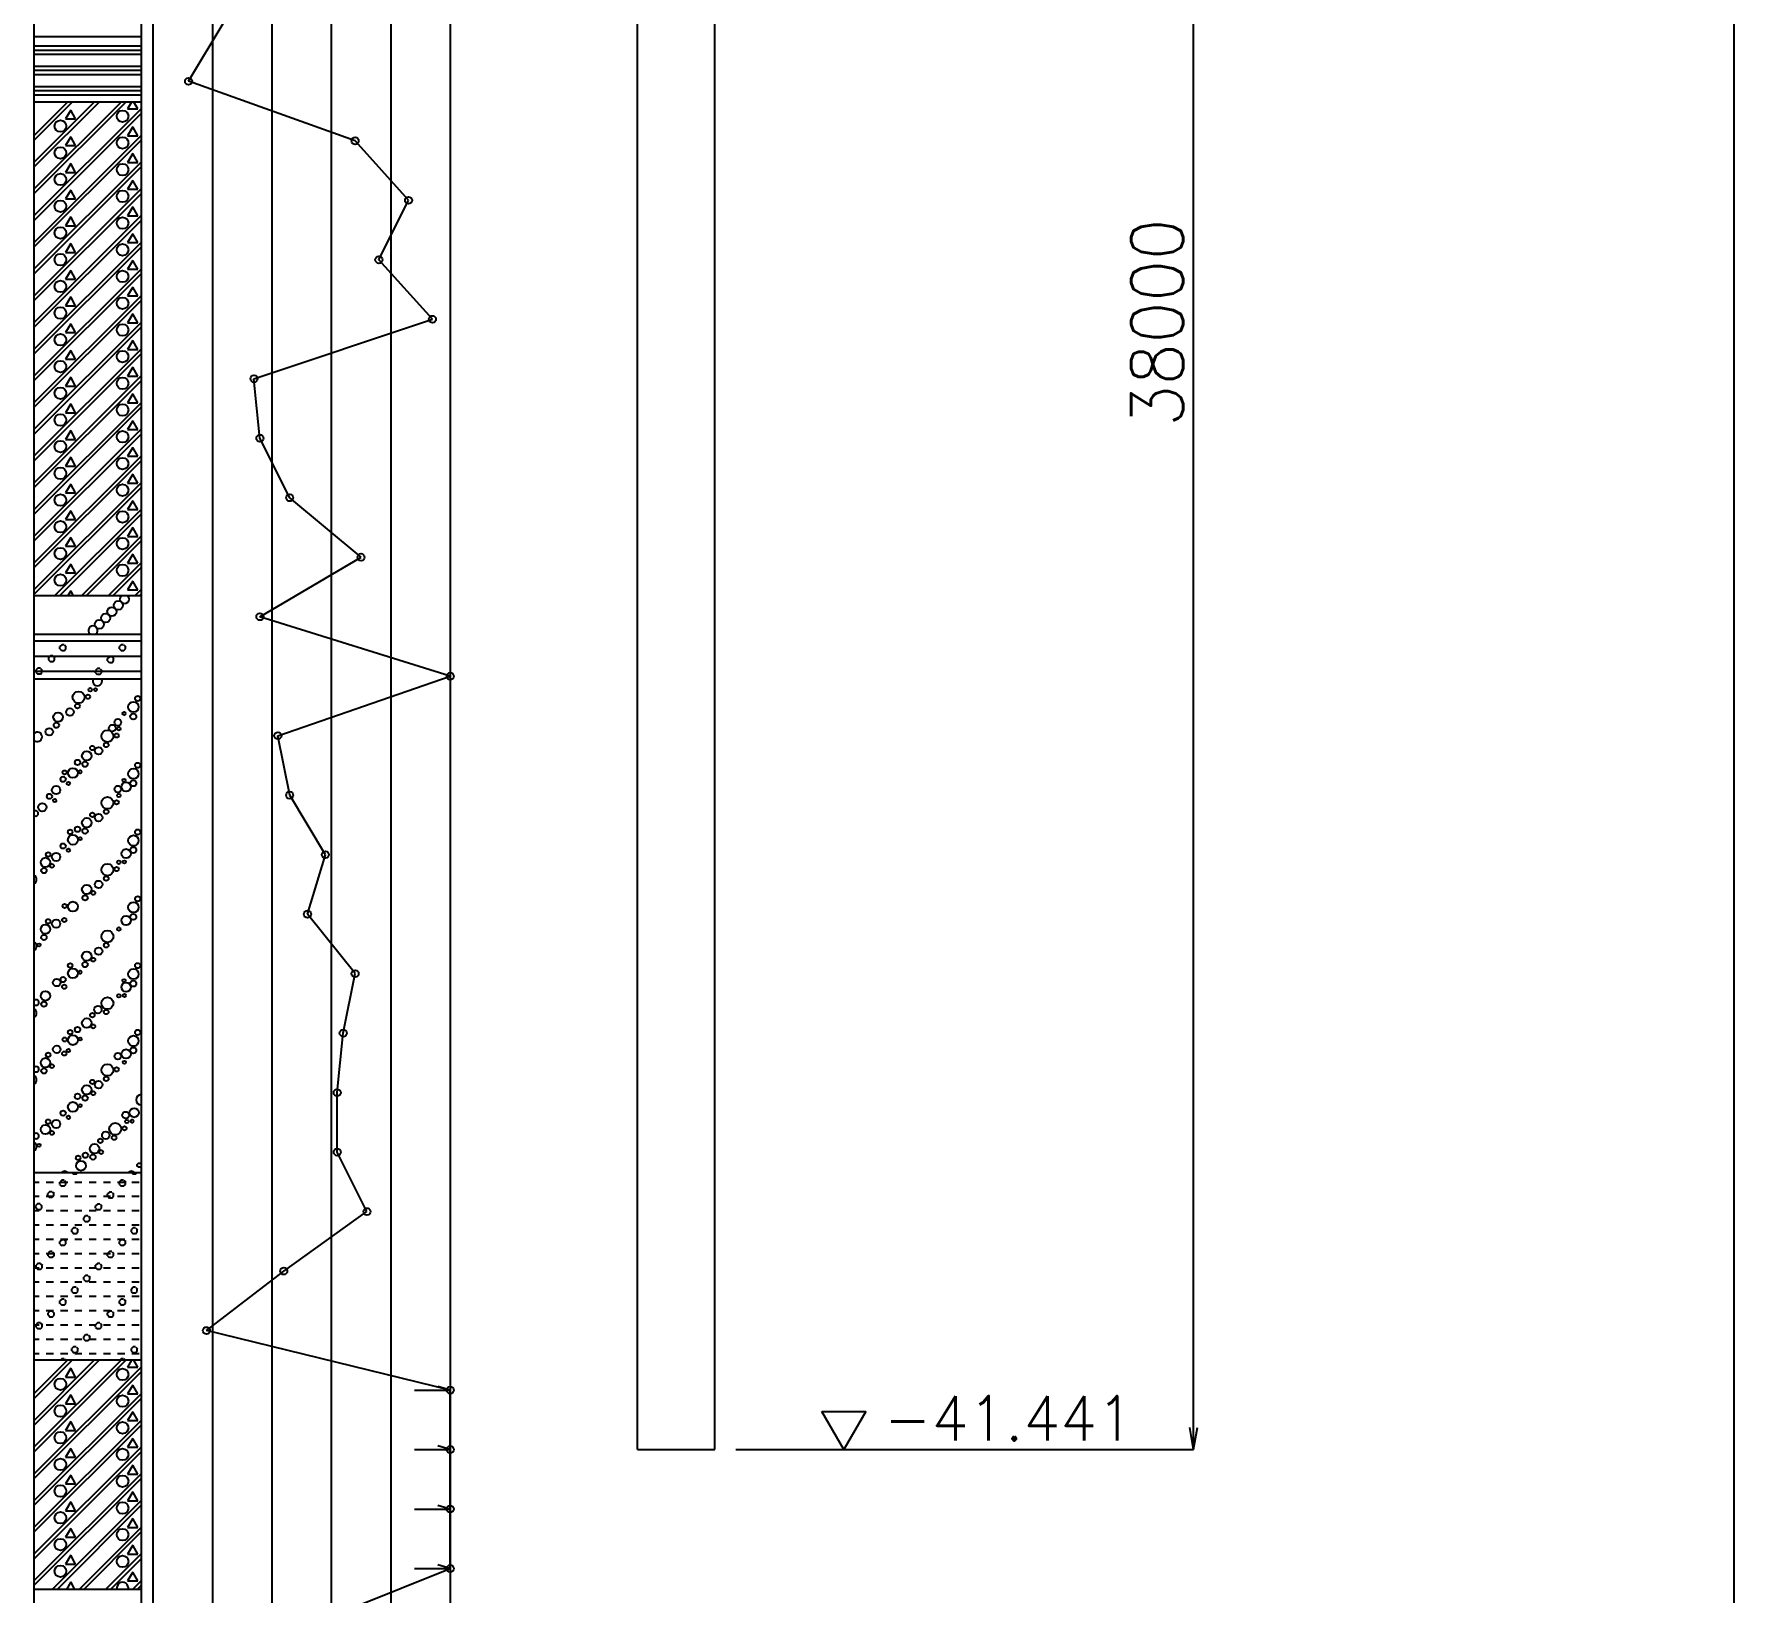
# Model space of a CAD drawing. Extents: x -39050 to 40050, y -28450 to 28450.
# Drawn here: x 28615 to 40050, y -134 to 10348 of the extents above; entities that cross this region are included whole.
import ezdxf
from ezdxf.enums import TextEntityAlignment as Align

# ---------------------------------------------------------------- set-up
doc = ezdxf.new("R2010")
doc.units = 0
doc.header["$LTSCALE"] = 0.2
doc.header["$MEASUREMENT"] = 0
for name, color, linetype in [('LAYER0003', 7, 'Continuous'), ('LAYER0015', 7, 'Continuous'), ('LAYER0048', 7, 'Continuous'), ('LAYER0051', 7, 'Continuous'), ('LAYER0052', 7, 'Continuous')]:
    doc.layers.add(name, color=color, linetype=linetype)
doc.styles.get("Standard").update_dxf_attribs({"font": 'txt.shx', "width": 0.8, "bigfont": 'bigfont.shx'})

# ---------------------------------------------------------------- blocks, each defined once
blk = doc.blocks.new('GROUP_1')
at = {"layer": 'LAYER0015', "color": 1, "linetype": 'Continuous'}
blk.add_line((40050, 27700), (40050, -27700), dxfattribs=at)
blk = doc.blocks.new('GROUP_18')
at = {"layer": 'LAYER0052', "color": 7, "linetype": 'Continuous'}
for p, q in [((28615, 10268), (29335, 10268)), ((28615, 10240), (29335, 10240)), ((28615, 10212), (29335, 10212)), ((28615, 10132), (29335, 10132)), ((28615, 10104), (29335, 10104)), ((28615, 10076), (29335, 10076)), ((28615, 9996), (29335, 9996)), ((28615, 9968), (29335, 9968)), ((28615, 9940), (29335, 9940))]:
    blk.add_line(p, q, dxfattribs=at)
blk = doc.blocks.new('GROUP_20')
at = {"layer": 'LAYER0052', "color": 7, "linetype": 'Continuous'}
for p, q in [((28862, 9118), (28828, 9059)), ((28828, 9059), (28895, 9059)), ((28895, 9059), (28862, 9118))]:
    blk.add_line(p, q, dxfattribs=at)
blk = doc.blocks.new('GROUP_21')
at = {"layer": 'LAYER0052', "color": 7, "linetype": 'Continuous'}
for p, q in [((28862, 9657), (28828, 9598)), ((28895, 9598), (28862, 9657)), ((28828, 9598), (28895, 9598))]:
    blk.add_line(p, q, dxfattribs=at)
blk = doc.blocks.new('GROUP_22')
at = {"layer": 'LAYER0052', "color": 7, "linetype": 'Continuous'}
for p, q in [((28862, 9837), (28828, 9777)), ((28895, 9777), (28862, 9837)), ((28828, 9777), (28895, 9777))]:
    blk.add_line(p, q, dxfattribs=at)
blk = doc.blocks.new('GROUP_23')
at = {"layer": 'LAYER0052', "color": 7, "linetype": 'Continuous'}
for p, q in [((28862, 9298), (28828, 9239)), ((28895, 9239), (28862, 9298)), ((28828, 9239), (28895, 9239))]:
    blk.add_line(p, q, dxfattribs=at)
blk = doc.blocks.new('GROUP_24')
at = {"layer": 'LAYER0052', "color": 7, "linetype": 'Continuous'}
for p, q in [((28862, 9478), (28828, 9418)), ((28828, 9418), (28895, 9418)), ((28895, 9418), (28862, 9478))]:
    blk.add_line(p, q, dxfattribs=at)
blk = doc.blocks.new('GROUP_25')
at = {"layer": 'LAYER0052', "color": 7, "linetype": 'Continuous'}
for p, q in [((29279, 9185), (29245, 9125)), ((29313, 9125), (29279, 9185)), ((29245, 9125), (29313, 9125))]:
    blk.add_line(p, q, dxfattribs=at)
blk = doc.blocks.new('GROUP_26')
at = {"layer": 'LAYER0052', "color": 7, "linetype": 'Continuous'}
for p, q in [((29279, 9544), (29245, 9485)), ((29313, 9485), (29279, 9544)), ((29245, 9485), (29313, 9485))]:
    blk.add_line(p, q, dxfattribs=at)
blk = doc.blocks.new('GROUP_27')
at = {"layer": 'LAYER0052', "color": 7, "linetype": 'Continuous'}
for p, q in [((29279, 9724), (29245, 9664)), ((29313, 9664), (29279, 9724)), ((29245, 9664), (29313, 9664))]:
    blk.add_line(p, q, dxfattribs=at)
blk = doc.blocks.new('GROUP_28')
at = {"layer": 'LAYER0052', "color": 7, "linetype": 'Continuous'}
for p, q in [((29279, 9364), (29245, 9305)), ((29245, 9305), (29313, 9305)), ((29313, 9305), (29279, 9364))]:
    blk.add_line(p, q, dxfattribs=at)
blk = doc.blocks.new('GROUP_29')
at = {"layer": 'LAYER0052', "color": 7, "linetype": 'Continuous'}
for p, q in [((28862, 8400), (28828, 8341)), ((28895, 8341), (28862, 8400)), ((28828, 8341), (28895, 8341))]:
    blk.add_line(p, q, dxfattribs=at)
blk = doc.blocks.new('GROUP_30')
at = {"layer": 'LAYER0052', "color": 7, "linetype": 'Continuous'}
for p, q in [((28862, 8220), (28828, 8161)), ((28828, 8161), (28895, 8161)), ((28895, 8161), (28862, 8220))]:
    blk.add_line(p, q, dxfattribs=at)
blk = doc.blocks.new('GROUP_31')
at = {"layer": 'LAYER0052', "color": 7, "linetype": 'Continuous'}
for p, q in [((28862, 8939), (28828, 8879)), ((28895, 8879), (28862, 8939)), ((28828, 8879), (28895, 8879))]:
    blk.add_line(p, q, dxfattribs=at)
blk = doc.blocks.new('GROUP_32')
at = {"layer": 'LAYER0052', "color": 7, "linetype": 'Continuous'}
for p, q in [((28862, 8759), (28828, 8700)), ((28828, 8700), (28895, 8700)), ((28895, 8700), (28862, 8759))]:
    blk.add_line(p, q, dxfattribs=at)
blk = doc.blocks.new('GROUP_33')
at = {"layer": 'LAYER0052', "color": 7, "linetype": 'Continuous'}
for p, q in [((28862, 8580), (28828, 8520)), ((28895, 8520), (28862, 8580)), ((28828, 8520), (28895, 8520))]:
    blk.add_line(p, q, dxfattribs=at)
blk = doc.blocks.new('GROUP_34')
at = {"layer": 'LAYER0052', "color": 7, "linetype": 'Continuous'}
for p, q in [((29279, 8107), (29245, 8048)), ((29245, 8048), (29313, 8048)), ((29313, 8048), (29279, 8107))]:
    blk.add_line(p, q, dxfattribs=at)
blk = doc.blocks.new('GROUP_35')
at = {"layer": 'LAYER0052', "color": 7, "linetype": 'Continuous'}
for p, q in [((29279, 8287), (29245, 8227)), ((29313, 8227), (29279, 8287)), ((29245, 8227), (29313, 8227))]:
    blk.add_line(p, q, dxfattribs=at)
blk = doc.blocks.new('GROUP_36')
at = {"layer": 'LAYER0052', "color": 7, "linetype": 'Continuous'}
for p, q in [((29279, 8466), (29245, 8407)), ((29313, 8407), (29279, 8466)), ((29245, 8407), (29313, 8407))]:
    blk.add_line(p, q, dxfattribs=at)
blk = doc.blocks.new('GROUP_37')
at = {"layer": 'LAYER0052', "color": 7, "linetype": 'Continuous'}
for p, q in [((29279, 8646), (29245, 8587)), ((29245, 8587), (29313, 8587)), ((29313, 8587), (29279, 8646))]:
    blk.add_line(p, q, dxfattribs=at)
blk = doc.blocks.new('GROUP_38')
at = {"layer": 'LAYER0052', "color": 7, "linetype": 'Continuous'}
for p, q in [((29279, 8826), (29245, 8766)), ((29313, 8766), (29279, 8826)), ((29245, 8766), (29313, 8766))]:
    blk.add_line(p, q, dxfattribs=at)
blk = doc.blocks.new('GROUP_39')
at = {"layer": 'LAYER0052', "color": 7, "linetype": 'Continuous'}
for p, q in [((29279, 9005), (29245, 8946)), ((29245, 8946), (29313, 8946)), ((29313, 8946), (29279, 9005))]:
    blk.add_line(p, q, dxfattribs=at)
blk = doc.blocks.new('GROUP_40')
at = {"layer": 'LAYER0052', "color": 7, "linetype": 'Continuous'}
for p, q in [((28862, 7861), (28828, 7802)), ((28828, 7802), (28895, 7802)), ((28895, 7802), (28862, 7861))]:
    blk.add_line(p, q, dxfattribs=at)
blk = doc.blocks.new('GROUP_41')
at = {"layer": 'LAYER0052', "color": 7, "linetype": 'Continuous'}
for p, q in [((28862, 8041), (28828, 7981)), ((28895, 7981), (28862, 8041)), ((28828, 7981), (28895, 7981))]:
    blk.add_line(p, q, dxfattribs=at)
blk = doc.blocks.new('GROUP_42')
at = {"layer": 'LAYER0052', "color": 7, "linetype": 'Continuous'}
for p, q in [((29279, 7928), (29245, 7868)), ((29313, 7868), (29279, 7928)), ((29245, 7868), (29313, 7868))]:
    blk.add_line(p, q, dxfattribs=at)
blk = doc.blocks.new('GROUP_43')
at = {"layer": 'LAYER0052', "color": 7, "linetype": 'Continuous'}
for p, q in [((28862, 7502), (28828, 7443)), ((28828, 7443), (28895, 7443)), ((28895, 7443), (28862, 7502))]:
    blk.add_line(p, q, dxfattribs=at)
blk = doc.blocks.new('GROUP_44')
at = {"layer": 'LAYER0052', "color": 7, "linetype": 'Continuous'}
for p, q in [((28862, 7682), (28828, 7622)), ((28895, 7622), (28862, 7682)), ((28828, 7622), (28895, 7622))]:
    blk.add_line(p, q, dxfattribs=at)
blk = doc.blocks.new('GROUP_45')
at = {"layer": 'LAYER0052', "color": 7, "linetype": 'Continuous'}
for p, q in [((29279, 7568), (29245, 7509)), ((29313, 7509), (29279, 7568)), ((29245, 7509), (29313, 7509))]:
    blk.add_line(p, q, dxfattribs=at)
blk = doc.blocks.new('GROUP_46')
at = {"layer": 'LAYER0052', "color": 7, "linetype": 'Continuous'}
for p, q in [((29279, 7748), (29245, 7689)), ((29245, 7689), (29313, 7689)), ((29313, 7689), (29279, 7748))]:
    blk.add_line(p, q, dxfattribs=at)
blk = doc.blocks.new('GROUP_47')
at = {"layer": 'LAYER0052', "color": 7, "linetype": 'Continuous'}
for p, q in [((28862, 6963), (28828, 6904)), ((28828, 6904), (28895, 6904)), ((28895, 6904), (28862, 6963))]:
    blk.add_line(p, q, dxfattribs=at)
blk = doc.blocks.new('GROUP_48')
at = {"layer": 'LAYER0052', "color": 7, "linetype": 'Continuous'}
for p, q in [((28862, 7143), (28828, 7083)), ((28895, 7083), (28862, 7143)), ((28828, 7083), (28895, 7083))]:
    blk.add_line(p, q, dxfattribs=at)
blk = doc.blocks.new('GROUP_49')
at = {"layer": 'LAYER0052', "color": 7, "linetype": 'Continuous'}
for p, q in [((28862, 7322), (28828, 7263)), ((28895, 7263), (28862, 7322)), ((28828, 7263), (28895, 7263))]:
    blk.add_line(p, q, dxfattribs=at)
blk = doc.blocks.new('GROUP_50')
at = {"layer": 'LAYER0052', "color": 7, "linetype": 'Continuous'}
for p, q in [((29279, 7029), (29245, 6970)), ((29313, 6970), (29279, 7029)), ((29245, 6970), (29313, 6970))]:
    blk.add_line(p, q, dxfattribs=at)
blk = doc.blocks.new('GROUP_51')
at = {"layer": 'LAYER0052', "color": 7, "linetype": 'Continuous'}
for p, q in [((29279, 7209), (29245, 7150)), ((29313, 7150), (29279, 7209)), ((29245, 7150), (29313, 7150))]:
    blk.add_line(p, q, dxfattribs=at)
blk = doc.blocks.new('GROUP_52')
at = {"layer": 'LAYER0052', "color": 7, "linetype": 'Continuous'}
for p, q in [((29279, 7389), (29245, 7329)), ((29245, 7329), (29313, 7329)), ((29313, 7329), (29279, 7389))]:
    blk.add_line(p, q, dxfattribs=at)
blk = doc.blocks.new('GROUP_53')
at = {"layer": 'LAYER0052', "color": 7, "linetype": 'Continuous'}
for p, q in [((28862, 6783), (28828, 6724)), ((28895, 6724), (28862, 6783)), ((28828, 6724), (28895, 6724))]:
    blk.add_line(p, q, dxfattribs=at)
blk = doc.blocks.new('GROUP_54')
at = {"layer": 'LAYER0052', "color": 7, "linetype": 'Continuous'}
for p, q in [((29279, 6670), (29245, 6611)), ((29313, 6611), (29279, 6670)), ((29245, 6611), (29313, 6611))]:
    blk.add_line(p, q, dxfattribs=at)
blk = doc.blocks.new('GROUP_55')
at = {"layer": 'LAYER0052', "color": 7, "linetype": 'Continuous'}
for p, q in [((29279, 6850), (29245, 6791)), ((29245, 6791), (29313, 6791)), ((29313, 6791), (29279, 6850))]:
    blk.add_line(p, q, dxfattribs=at)
blk = doc.blocks.new('GROUP_56')
at = {"layer": 'LAYER0052', "color": 7, "linetype": 'Continuous'}
blk.add_line((28881, 6570), (28862, 6604), dxfattribs=at)
blk = doc.blocks.new('GROUP_57')
at = {"layer": 'LAYER0052', "color": 7, "linetype": 'Continuous'}
blk.add_line((28862, 6604), (28842, 6570), dxfattribs=at)
blk = doc.blocks.new('GROUP_19')
at = {"layer": 'LAYER0052', "color": 7, "linetype": 'Continuous'}
for p, q in [((28615, 9305), (29201, 9890)), ((28615, 9273), (29232, 9890)), ((28615, 9452), (29053, 9890)), ((28615, 9484), (29021, 9890)), ((28615, 9632), (28873, 9890)), ((28615, 9664), (28841, 9890)), ((28615, 9125), (29335, 9845)), ((29272, 9890), (29245, 9844)), ((29245, 9844), (29313, 9844)), ((29313, 9844), (29287, 9890)), ((28615, 9093), (29335, 9813)), ((28615, 8945), (29335, 9665)), ((28615, 8914), (29335, 9634)), ((28615, 8766), (29335, 9486)), ((28615, 8734), (29335, 9454)), ((28615, 8586), (29335, 9306)), ((28615, 8554), (29335, 9274)), ((28615, 8407), (29335, 9127)), ((28615, 8375), (29335, 9095)), ((28615, 8227), (29335, 8947)), ((28615, 8195), (29335, 8915)), ((28615, 8047), (29335, 8767)), ((28615, 8016), (29335, 8736)), ((28615, 7868), (29335, 8588)), ((28615, 7836), (29335, 8556)), ((28615, 7688), (29335, 8408)), ((28615, 7656), (29335, 8376)), ((28615, 7509), (29335, 8229)), ((28615, 7477), (29335, 8197)), ((28615, 7329), (29335, 8049)), ((28615, 7297), (29335, 8017)), ((28615, 7149), (29335, 7869)), ((28615, 7118), (29335, 7838)), ((28615, 6970), (29335, 7690)), ((28615, 6938), (29335, 7658)), ((28615, 6790), (29335, 7510)), ((28615, 6758), (29335, 7478)), ((28615, 6611), (29335, 7331)), ((28615, 6579), (29335, 7299)), ((28754, 6570), (29335, 7151)), ((28786, 6570), (29335, 7119)), ((28934, 6570), (29335, 6971)), ((28966, 6570), (29335, 6940)), ((29114, 6570), (29335, 6792)), ((29145, 6570), (29335, 6760)), ((29293, 6570), (29335, 6612)), ((29325, 6570), (29335, 6580))]:
    blk.add_line(p, q, dxfattribs=at)
for centre in [(29211, 9795), (28793, 9729), (29211, 9616), (28793, 9549), (28793, 9370), (29211, 9436), (29211, 9257), (28793, 9190), (28793, 9011), (29211, 9077), (29211, 8897), (28793, 8831), (28793, 8651), (29211, 8718), (29211, 8538), (28793, 8472), (29211, 8358), (28793, 8292), (28793, 8112), (29211, 8179), (29211, 7999), (28793, 7933), (28793, 7753), (29211, 7820), (29211, 7640), (28793, 7574), (28793, 7394), (29211, 7460), (29211, 7281), (28793, 7214), (29211, 7101), (28793, 7035), (28793, 6855), (29211, 6922), (29211, 6742), (28793, 6676)]:
    blk.add_circle(centre, 39.3, dxfattribs=at)
at = {"linetype": 'Continuous'}
for name in ['GROUP_22', 'GROUP_27', 'GROUP_21', 'GROUP_26', 'GROUP_24', 'GROUP_23', 'GROUP_28', 'GROUP_25', 'GROUP_20', 'GROUP_31', 'GROUP_39', 'GROUP_38', 'GROUP_32', 'GROUP_33', 'GROUP_37', 'GROUP_36', 'GROUP_29', 'GROUP_35', 'GROUP_30', 'GROUP_41', 'GROUP_34', 'GROUP_42', 'GROUP_40', 'GROUP_44', 'GROUP_46', 'GROUP_45', 'GROUP_43', 'GROUP_49', 'GROUP_52', 'GROUP_51', 'GROUP_48', 'GROUP_50', 'GROUP_47', 'GROUP_53', 'GROUP_55', 'GROUP_54', 'GROUP_57', 'GROUP_56']:
    blk.add_blockref(name, (0, 0), dxfattribs=at)
blk = doc.blocks.new('GROUP_58')
at = {"layer": 'LAYER0052', "color": 7, "linetype": 'Continuous'}
for centre in [(29182, 6507), (29054, 6379), (29097, 6422), (29139, 6464)]:
    blk.add_circle(centre, 30.6, dxfattribs=at)
for centre, start, end in [((29224, 6549), 137.5209, 402.4791), ((29012, 6337), 296.9886, 603.0114)]:
    blk.add_arc(centre, 30.6, start, end, dxfattribs=at)
blk = doc.blocks.new('GROUP_59')
at = {"layer": 'LAYER0052', "color": 7, "linetype": 'Continuous'}
for p, q in [((28615, 6267), (29335, 6267)), ((28802, 6241), (28790, 6229)), ((28790, 6213), (28790, 6229)), ((28803, 6200), (28792, 6211)), ((28818, 6241), (28802, 6241)), ((28818, 6201), (28802, 6201)), ((28818, 6201), (28830, 6213)), ((28820, 6240), (28832, 6228)), ((28830, 6213), (28830, 6229)), ((29202, 6241), (29190, 6229)), ((29190, 6213), (29190, 6229)), ((29203, 6200), (29192, 6211)), ((29218, 6241), (29202, 6241)), ((29218, 6201), (29202, 6201)), ((29218, 6201), (29230, 6213)), ((29220, 6240), (29232, 6228)), ((29230, 6213), (29230, 6229)), ((28615, 6165), (29335, 6165)), ((28615, 6064), (29335, 6064)), ((28641, 6083), (28629, 6072)), ((28629, 6055), (28629, 6072)), ((28658, 6083), (28641, 6083)), ((28659, 6082), (28671, 6070)), ((28669, 6055), (28669, 6072)), ((28726, 6167), (28714, 6155)), ((28714, 6139), (28714, 6155)), ((28728, 6125), (28716, 6137)), ((28743, 6167), (28726, 6167)), ((28743, 6127), (28726, 6127)), ((28743, 6127), (28754, 6139)), ((28744, 6165), (28756, 6154)), ((28754, 6139), (28754, 6155)), ((29042, 6081), (29030, 6069)), ((29030, 6053), (29030, 6069)), ((29058, 6081), (29042, 6081)), ((29060, 6080), (29072, 6068)), ((29070, 6053), (29070, 6069)), ((29122, 6161), (29110, 6149)), ((29110, 6133), (29110, 6149)), ((29123, 6120), (29112, 6131)), ((29138, 6161), (29122, 6161)), ((29138, 6121), (29122, 6121)), ((29138, 6121), (29150, 6133)), ((29140, 6160), (29152, 6148)), ((29150, 6133), (29150, 6149)), ((28643, 6042), (28631, 6053)), ((28658, 6043), (28641, 6043)), ((28658, 6043), (28669, 6055)), ((29043, 6040), (29032, 6051)), ((29058, 6041), (29042, 6041)), ((29058, 6041), (29070, 6053))]:
    blk.add_line(p, q, dxfattribs=at)
blk = doc.blocks.new('GROUP_60')
at = {"layer": 'LAYER0052', "color": 7, "linetype": 'Continuous'}
for centre, radius in [((28993, 5939), 12), ((29029, 5940), 10.2), ((28915, 5888), 40.2), ((28907, 5829), 15.5), ((28978, 5892), 14.2), ((29284, 5823), 35.1), ((29313, 5880), 17.6), ((28777, 5755), 31.9), ((28766, 5700), 18), ((28857, 5789), 25.2), ((29179, 5720), 22.8), ((29221, 5779), 10.6), ((29283, 5759), 20.2), ((28718, 5656), 25.2), ((29109, 5627), 40.2), ((29142, 5681), 22.8), ((29171, 5631), 14.2), ((29186, 5677), 12), ((28970, 5494), 31.9), ((29008, 5547), 15.1), ((29050, 5528), 25.2), ((29101, 5568), 15.5), ((28821, 5383), 13.8), ((28877, 5379), 33.1), ((28908, 5450), 18.3), ((28926, 5387), 10.2), ((28959, 5438), 18), ((29284, 5374), 35.1), ((29313, 5431), 17.6), ((28764, 5264), 27.9), ((28811, 5337), 17.6), ((28847, 5309), 11.4), ((29179, 5271), 22.8), ((29235, 5286), 31.2), ((29221, 5330), 10.6), ((29283, 5310), 20.2), ((28671, 5149), 27.9), ((28719, 5222), 17.6), ((28755, 5194), 11.4), ((29109, 5178), 40.2), ((29171, 5182), 14.2), ((29186, 5228), 12), ((28970, 5045), 31.9), ((29008, 5098), 15.1), ((29050, 5079), 25.2), ((29101, 5119), 15.5), ((28859, 4983), 15.2), ((28877, 4930), 33.1), ((28908, 5001), 18.3), ((28926, 4938), 10.2), ((28959, 4989), 18), ((29284, 4925), 35.1), ((29313, 4982), 17.6), ((28692, 4778), 31.9), ((28711, 4831), 15.1), ((28764, 4815), 27.9), ((28811, 4888), 17.6), ((28847, 4860), 11.4), ((29235, 4837), 31.2), ((29283, 4861), 20.2), ((28682, 4723), 18), ((28736, 4755), 13), ((29109, 4729), 40.2), ((29171, 4733), 14.2), ((29186, 4779), 12), ((29223, 4781), 10.2), ((28970, 4596), 31.9), ((29014, 4573), 13), ((29050, 4630), 25.2), ((29101, 4670), 15.5), ((28821, 4485), 13.8), ((28877, 4481), 33.1), ((28959, 4540), 18), ((29284, 4476), 35.1), ((29313, 4533), 17.6), ((28692, 4329), 31.9), ((28711, 4382), 15.1), ((28764, 4366), 27.9), ((28819, 4391), 14.3), ((29235, 4388), 31.2), ((29283, 4412), 20.2), ((28649, 4223), 10.2), ((28682, 4274), 18), ((29109, 4280), 40.2), ((29101, 4221), 15.5), ((29186, 4330), 12), ((28970, 4147), 31.9), ((29014, 4124), 13), ((29050, 4181), 25.2), ((28811, 3990), 17.6), ((28859, 4085), 15.2), ((28877, 4032), 33.1), ((28926, 4040), 10.2), ((28959, 4091), 18), ((29284, 4027), 35.1), ((29313, 4084), 17.6), ((28692, 3880), 31.9), ((28768, 3970), 25.1), ((28819, 3942), 14.3), ((29186, 3881), 12), ((29235, 3939), 31.2), ((29221, 3983), 10.6), ((29223, 3883), 10.2), ((29283, 3963), 20.2), ((28682, 3825), 18), ((29045, 3788), 25.2), ((29109, 3831), 40.2), ((29101, 3772), 15.5), ((28908, 3654), 18.3), ((28970, 3698), 31.9), ((29008, 3751), 15.1), ((29014, 3675), 13), ((28768, 3521), 25.1), ((28821, 3587), 13.8), ((28859, 3636), 15.2), ((28877, 3583), 33.1), ((28926, 3591), 10.2), ((29284, 3578), 35.1), ((29313, 3635), 17.6), ((28692, 3431), 31.9), ((28711, 3484), 15.1), ((28819, 3493), 14.3), ((28847, 3513), 11.4), ((29179, 3475), 22.8), ((29235, 3490), 31.2), ((29223, 3434), 10.2), ((29283, 3514), 20.2), ((28682, 3376), 18), ((28736, 3408), 13), ((29008, 3302), 15.1), ((29109, 3382), 40.2), ((29101, 3323), 15.5), ((29171, 3386), 14.2), ((28908, 3205), 18.3), ((28970, 3249), 31.9), ((28959, 3193), 18), ((29014, 3226), 13), ((29050, 3283), 25.2), ((28811, 3092), 17.6), ((28877, 3134), 33.1), ((28926, 3142), 10.2), ((29232, 3079), 22.8), ((29289, 3095), 31.2), ((28692, 2982), 31.9), ((28711, 3035), 15.1), ((28764, 3019), 27.9), ((28847, 3064), 11.4), ((29162, 2986), 40.2), ((29224, 2990), 14.2), ((29240, 3036), 12), ((29276, 3038), 10.2), ((28649, 2876), 10.2), ((28736, 2959), 13), ((29023, 2853), 31.9), ((29061, 2906), 15.1), ((29098, 2943), 25.2), ((29154, 2927), 15.5), ((28912, 2791), 15.2), ((28931, 2738), 33.1), ((28961, 2809), 18.3), ((29012, 2797), 18), ((29067, 2830), 13), ((29323, 2742), 13.8)]:
    blk.add_circle(centre, radius, dxfattribs=at)
for centre, radius, start, end in [((29042, 5997), 31.2, 154.725, 385.275), ((28638, 5622), 31.9, 224.8554, 495.1446), ((28626, 5107), 17.6, 230.708, 489.292), ((28600, 4663), 33.1, 297.4409, 422.5591), ((28600, 4214), 33.1, 297.4409, 422.5591), ((28630, 3836), 18.3, 214.5006, 505.4994), ((28600, 3765), 33.1, 297.4409, 422.5591), ((28630, 3387), 18.3, 214.5006, 505.4994), ((28600, 3316), 33.1, 297.4409, 422.5591), ((29337, 3182), 35.1, 93.5043, 266.4957), ((28630, 2938), 18.3, 214.5006, 505.4994), ((28600, 2867), 33.1, 297.4409, 422.5591), ((28821, 2676), 25.1, 33.9854, 146.0146), ((29270, 2676), 25.1, 33.9854, 146.0146)]:
    blk.add_arc(centre, radius, start, end, dxfattribs=at)
blk = doc.blocks.new('GROUP_61')
at = {"layer": 'LAYER0052', "color": 7, "linetype": 'Continuous'}
for p, q in [((28802, 2641), (28790, 2629)), ((28818, 2641), (28802, 2641)), ((28820, 2639), (28832, 2628)), ((28884, 2679), (28873, 2690)), ((28898, 2681), (28882, 2681)), ((28898, 2681), (28907, 2690)), ((29202, 2641), (29190, 2629)), ((29218, 2641), (29202, 2641)), ((29220, 2639), (29232, 2628)), ((29284, 2679), (29273, 2690)), ((29298, 2681), (29282, 2681)), ((29298, 2681), (29307, 2690)), ((28615, 2629), (28650, 2629)), ((28615, 2533), (28650, 2533)), ((28698, 2629), (28746, 2629)), ((28698, 2533), (28746, 2533)), ((28720, 2564), (28708, 2552)), ((28708, 2536), (28708, 2552)), ((28722, 2522), (28710, 2534)), ((28736, 2564), (28720, 2564)), ((28736, 2524), (28720, 2524)), ((28736, 2524), (28748, 2536)), ((28738, 2562), (28750, 2551)), ((28748, 2536), (28748, 2552)), ((28790, 2613), (28790, 2629)), ((28804, 2599), (28792, 2611)), ((28794, 2629), (28842, 2629)), ((28794, 2533), (28842, 2533)), ((28818, 2601), (28802, 2601)), ((28818, 2601), (28830, 2613)), ((28830, 2613), (28830, 2629)), ((28890, 2629), (28938, 2629)), ((28890, 2533), (28938, 2533)), ((28986, 2629), (29034, 2629)), ((28986, 2533), (29034, 2533)), ((29082, 2629), (29130, 2629)), ((29082, 2533), (29130, 2533)), ((29122, 2561), (29110, 2549)), ((29110, 2533), (29110, 2549)), ((29124, 2519), (29112, 2531)), ((29138, 2561), (29122, 2561)), ((29138, 2521), (29122, 2521)), ((29138, 2521), (29150, 2533)), ((29140, 2559), (29152, 2548)), ((29150, 2533), (29150, 2549)), ((29178, 2629), (29226, 2629)), ((29178, 2533), (29226, 2533)), ((29190, 2613), (29190, 2629)), ((29204, 2599), (29192, 2611)), ((29218, 2601), (29202, 2601)), ((29218, 2601), (29230, 2613)), ((29230, 2613), (29230, 2629)), ((29274, 2629), (29322, 2629)), ((29274, 2533), (29322, 2533)), ((28615, 2437), (28650, 2437)), ((28639, 2482), (28627, 2470)), ((28627, 2454), (28627, 2470)), ((28641, 2440), (28629, 2452)), ((28656, 2482), (28639, 2482)), ((28656, 2442), (28639, 2442)), ((28656, 2442), (28667, 2454)), ((28657, 2480), (28669, 2469)), ((28667, 2454), (28667, 2470)), ((28698, 2437), (28746, 2437)), ((28794, 2437), (28842, 2437)), ((28890, 2437), (28938, 2437)), ((28986, 2437), (29034, 2437)), ((29042, 2481), (29030, 2469)), ((29030, 2453), (29030, 2469)), ((29044, 2439), (29032, 2451)), ((29058, 2481), (29042, 2481)), ((29058, 2441), (29042, 2441)), ((29058, 2441), (29070, 2453)), ((29060, 2479), (29072, 2468)), ((29070, 2453), (29070, 2469)), ((29082, 2437), (29130, 2437)), ((29178, 2437), (29226, 2437)), ((29274, 2437), (29322, 2437)), ((28615, 2341), (28650, 2341)), ((28698, 2341), (28746, 2341)), ((28794, 2341), (28842, 2341)), ((28882, 2321), (28870, 2309)), ((28870, 2293), (28870, 2309)), ((28884, 2279), (28872, 2291)), ((28898, 2321), (28882, 2321)), ((28890, 2341), (28938, 2341)), ((28898, 2281), (28910, 2293)), ((28900, 2319), (28912, 2308)), ((28910, 2293), (28910, 2309)), ((28962, 2401), (28950, 2389)), ((28950, 2373), (28950, 2389)), ((28964, 2359), (28952, 2371)), ((28978, 2401), (28962, 2401)), ((28978, 2361), (28962, 2361)), ((28978, 2361), (28990, 2373)), ((28980, 2399), (28992, 2388)), ((28986, 2341), (29034, 2341)), ((28990, 2373), (28990, 2389)), ((29082, 2341), (29130, 2341)), ((29178, 2341), (29226, 2341)), ((29282, 2321), (29270, 2309)), ((29270, 2293), (29270, 2309)), ((29284, 2279), (29272, 2291)), ((29274, 2341), (29322, 2341)), ((29298, 2321), (29282, 2321)), ((29298, 2281), (29310, 2293)), ((29300, 2319), (29312, 2308)), ((29310, 2293), (29310, 2309)), ((28615, 2245), (28650, 2245)), ((28698, 2245), (28746, 2245)), ((28802, 2241), (28790, 2229)), ((28790, 2213), (28790, 2229)), ((28804, 2199), (28792, 2211)), ((28794, 2245), (28842, 2245)), ((28818, 2241), (28802, 2241)), ((28818, 2201), (28802, 2201)), ((28818, 2201), (28830, 2213)), ((28820, 2239), (28832, 2228)), ((28830, 2213), (28830, 2229)), ((28898, 2281), (28882, 2281)), ((28890, 2245), (28938, 2245)), ((28986, 2245), (29034, 2245)), ((29082, 2245), (29130, 2245)), ((29178, 2245), (29226, 2245)), ((29202, 2241), (29190, 2229)), ((29190, 2213), (29190, 2229)), ((29204, 2199), (29192, 2211)), ((29218, 2241), (29202, 2241)), ((29218, 2201), (29202, 2201)), ((29218, 2201), (29230, 2213)), ((29220, 2239), (29232, 2228)), ((29230, 2213), (29230, 2229)), ((29274, 2245), (29322, 2245)), ((29298, 2281), (29282, 2281)), ((28615, 2149), (28650, 2149)), ((28642, 2081), (28630, 2069)), ((28630, 2053), (28630, 2069)), ((28658, 2081), (28642, 2081)), ((28660, 2079), (28672, 2068)), ((28670, 2053), (28670, 2069)), ((28698, 2149), (28746, 2149)), ((28722, 2161), (28710, 2149)), ((28710, 2133), (28710, 2149)), ((28724, 2119), (28712, 2131)), ((28738, 2161), (28722, 2161)), ((28738, 2121), (28722, 2121)), ((28738, 2121), (28750, 2133)), ((28740, 2159), (28752, 2148)), ((28750, 2133), (28750, 2149)), ((28794, 2149), (28842, 2149)), ((28890, 2149), (28938, 2149)), ((28986, 2149), (29034, 2149)), ((29042, 2081), (29030, 2069)), ((29030, 2053), (29030, 2069)), ((29058, 2081), (29042, 2081)), ((29060, 2079), (29072, 2068)), ((29070, 2053), (29070, 2069)), ((29082, 2149), (29130, 2149)), ((29122, 2161), (29110, 2149)), ((29110, 2133), (29110, 2149)), ((29124, 2119), (29112, 2131)), ((29138, 2161), (29122, 2161)), ((29138, 2121), (29122, 2121)), ((29138, 2121), (29150, 2133)), ((29140, 2159), (29152, 2148)), ((29150, 2133), (29150, 2149)), ((29178, 2149), (29226, 2149)), ((29274, 2149), (29322, 2149)), ((28615, 2053), (28650, 2053)), ((28615, 1957), (28650, 1957)), ((28644, 2039), (28632, 2051)), ((28658, 2041), (28642, 2041)), ((28658, 2041), (28670, 2053)), ((28698, 2053), (28746, 2053)), ((28698, 1957), (28746, 1957)), ((28794, 2053), (28842, 2053)), ((28794, 1957), (28842, 1957)), ((28890, 2053), (28938, 2053)), ((28890, 1957), (28938, 1957)), ((28962, 2001), (28950, 1989)), ((28950, 1973), (28950, 1989)), ((28964, 1959), (28952, 1971)), ((28978, 2001), (28962, 2001)), ((28978, 1961), (28962, 1961)), ((28978, 1961), (28990, 1973)), ((28980, 1999), (28992, 1988)), ((28986, 2053), (29034, 2053)), ((28986, 1957), (29034, 1957)), ((28990, 1973), (28990, 1989)), ((29044, 2039), (29032, 2051)), ((29058, 2041), (29042, 2041)), ((29058, 2041), (29070, 2053)), ((29082, 2053), (29130, 2053)), ((29082, 1957), (29130, 1957)), ((29178, 2053), (29226, 2053)), ((29178, 1957), (29226, 1957)), ((29274, 2053), (29322, 2053)), ((29274, 1957), (29322, 1957)), ((28615, 1861), (28650, 1861)), ((28698, 1861), (28746, 1861)), ((28802, 1841), (28790, 1829)), ((28794, 1861), (28842, 1861)), ((28818, 1841), (28802, 1841)), ((28820, 1839), (28832, 1828)), ((28882, 1921), (28870, 1909)), ((28870, 1893), (28870, 1909)), ((28884, 1879), (28872, 1891)), ((28898, 1921), (28882, 1921)), ((28898, 1881), (28882, 1881)), ((28890, 1861), (28938, 1861)), ((28898, 1881), (28910, 1893)), ((28900, 1919), (28912, 1908)), ((28910, 1893), (28910, 1909)), ((28986, 1861), (29034, 1861)), ((29082, 1861), (29130, 1861)), ((29178, 1861), (29226, 1861)), ((29202, 1841), (29190, 1829)), ((29218, 1841), (29202, 1841)), ((29220, 1839), (29232, 1828)), ((29282, 1921), (29270, 1909)), ((29270, 1893), (29270, 1909)), ((29284, 1879), (29272, 1891)), ((29274, 1861), (29322, 1861)), ((29298, 1921), (29282, 1921)), ((29298, 1881), (29282, 1881)), ((29298, 1881), (29310, 1893)), ((29300, 1919), (29312, 1908)), ((29310, 1893), (29310, 1909)), ((28615, 1765), (28650, 1765)), ((28698, 1765), (28746, 1765)), ((28722, 1761), (28710, 1749)), ((28710, 1733), (28710, 1749)), ((28724, 1719), (28712, 1731)), ((28738, 1761), (28722, 1761)), ((28738, 1721), (28722, 1721)), ((28738, 1721), (28750, 1733)), ((28740, 1759), (28752, 1748)), ((28750, 1733), (28750, 1749)), ((28790, 1813), (28790, 1829)), ((28804, 1799), (28792, 1811)), ((28794, 1765), (28842, 1765)), ((28818, 1801), (28802, 1801)), ((28818, 1801), (28830, 1813)), ((28830, 1813), (28830, 1829)), ((28890, 1765), (28938, 1765)), ((28986, 1765), (29034, 1765)), ((29082, 1765), (29130, 1765)), ((29122, 1761), (29110, 1749)), ((29110, 1733), (29110, 1749)), ((29124, 1719), (29112, 1731)), ((29138, 1761), (29122, 1761)), ((29138, 1721), (29122, 1721)), ((29138, 1721), (29150, 1733)), ((29140, 1759), (29152, 1748)), ((29150, 1733), (29150, 1749)), ((29178, 1765), (29226, 1765)), ((29190, 1813), (29190, 1829)), ((29204, 1799), (29192, 1811)), ((29218, 1801), (29202, 1801)), ((29218, 1801), (29230, 1813)), ((29230, 1813), (29230, 1829)), ((29274, 1765), (29322, 1765)), ((28615, 1669), (28650, 1669)), ((28642, 1681), (28630, 1669)), ((28630, 1653), (28630, 1669)), ((28644, 1639), (28632, 1651)), ((28658, 1681), (28642, 1681)), ((28658, 1641), (28642, 1641)), ((28658, 1641), (28670, 1653)), ((28660, 1679), (28672, 1668)), ((28670, 1653), (28670, 1669)), ((28698, 1669), (28746, 1669)), ((28794, 1669), (28842, 1669)), ((28890, 1669), (28938, 1669)), ((28962, 1601), (28950, 1589)), ((28978, 1601), (28962, 1601)), ((28986, 1669), (29034, 1669)), ((29042, 1681), (29030, 1669)), ((29030, 1653), (29030, 1669)), ((29044, 1639), (29032, 1651)), ((29058, 1681), (29042, 1681)), ((29058, 1641), (29042, 1641)), ((29058, 1641), (29070, 1653)), ((29060, 1679), (29072, 1668)), ((29070, 1653), (29070, 1669)), ((29082, 1669), (29130, 1669)), ((29178, 1669), (29226, 1669)), ((29274, 1669), (29322, 1669)), ((28615, 1573), (28650, 1573)), ((28698, 1573), (28746, 1573)), ((28794, 1573), (28842, 1573)), ((28882, 1521), (28870, 1509)), ((28870, 1493), (28870, 1509)), ((28884, 1479), (28872, 1491)), ((28898, 1521), (28882, 1521)), ((28890, 1573), (28938, 1573)), ((28898, 1481), (28910, 1493)), ((28900, 1519), (28912, 1508)), ((28910, 1493), (28910, 1509)), ((28950, 1573), (28950, 1589)), ((28964, 1559), (28952, 1571)), ((28978, 1561), (28962, 1561)), ((28978, 1561), (28990, 1573)), ((28980, 1599), (28992, 1588)), ((28986, 1573), (29034, 1573)), ((28990, 1573), (28990, 1589)), ((29082, 1573), (29130, 1573)), ((29178, 1573), (29226, 1573)), ((29282, 1521), (29270, 1509)), ((29270, 1493), (29270, 1509)), ((29284, 1479), (29272, 1491)), ((29274, 1573), (29322, 1573)), ((29298, 1521), (29282, 1521)), ((29298, 1481), (29310, 1493)), ((29300, 1519), (29312, 1508)), ((29310, 1493), (29310, 1509)), ((28615, 1477), (28650, 1477)), ((28698, 1477), (28746, 1477)), ((28802, 1441), (28791, 1430)), ((28794, 1477), (28842, 1477)), ((28818, 1441), (28802, 1441)), ((28820, 1439), (28830, 1430)), ((28898, 1481), (28882, 1481)), ((28890, 1477), (28938, 1477)), ((28986, 1477), (29034, 1477)), ((29082, 1477), (29130, 1477)), ((29178, 1477), (29226, 1477)), ((29202, 1441), (29191, 1430)), ((29218, 1441), (29202, 1441)), ((29220, 1439), (29230, 1430)), ((29274, 1477), (29322, 1477)), ((29298, 1481), (29282, 1481))]:
    blk.add_line(p, q, dxfattribs=at)
blk = doc.blocks.new('GROUP_63')
at = {"layer": 'LAYER0052', "color": 7, "linetype": 'Continuous'}
for p, q in [((28862, 1377), (28828, 1317)), ((28895, 1317), (28862, 1377)), ((28828, 1317), (28895, 1317))]:
    blk.add_line(p, q, dxfattribs=at)
blk = doc.blocks.new('GROUP_64')
at = {"layer": 'LAYER0052', "color": 7, "linetype": 'Continuous'}
for p, q in [((28862, 1018), (28828, 958)), ((28828, 958), (28895, 958)), ((28895, 958), (28862, 1018))]:
    blk.add_line(p, q, dxfattribs=at)
blk = doc.blocks.new('GROUP_65')
at = {"layer": 'LAYER0052', "color": 7, "linetype": 'Continuous'}
for p, q in [((28862, 838), (28828, 779)), ((28895, 779), (28862, 838)), ((28828, 779), (28895, 779))]:
    blk.add_line(p, q, dxfattribs=at)
blk = doc.blocks.new('GROUP_66')
at = {"layer": 'LAYER0052', "color": 7, "linetype": 'Continuous'}
for p, q in [((28862, 658), (28828, 599)), ((28828, 599), (28895, 599)), ((28895, 599), (28862, 658))]:
    blk.add_line(p, q, dxfattribs=at)
blk = doc.blocks.new('GROUP_67')
at = {"layer": 'LAYER0052', "color": 7, "linetype": 'Continuous'}
for p, q in [((28862, 1197), (28828, 1138)), ((28895, 1138), (28862, 1197)), ((28828, 1138), (28895, 1138))]:
    blk.add_line(p, q, dxfattribs=at)
blk = doc.blocks.new('GROUP_68')
at = {"layer": 'LAYER0052', "color": 7, "linetype": 'Continuous'}
for p, q in [((29279, 545), (29245, 486)), ((29245, 486), (29313, 486)), ((29313, 486), (29279, 545))]:
    blk.add_line(p, q, dxfattribs=at)
blk = doc.blocks.new('GROUP_69')
at = {"layer": 'LAYER0052', "color": 7, "linetype": 'Continuous'}
for p, q in [((29279, 725), (29245, 665)), ((29313, 665), (29279, 725)), ((29245, 665), (29313, 665))]:
    blk.add_line(p, q, dxfattribs=at)
blk = doc.blocks.new('GROUP_70')
at = {"layer": 'LAYER0052', "color": 7, "linetype": 'Continuous'}
for p, q in [((29279, 904), (29245, 845)), ((29245, 845), (29313, 845)), ((29313, 845), (29279, 904))]:
    blk.add_line(p, q, dxfattribs=at)
blk = doc.blocks.new('GROUP_71')
at = {"layer": 'LAYER0052', "color": 7, "linetype": 'Continuous'}
for p, q in [((29279, 1264), (29245, 1204)), ((29313, 1204), (29279, 1264)), ((29245, 1204), (29313, 1204))]:
    blk.add_line(p, q, dxfattribs=at)
blk = doc.blocks.new('GROUP_72')
at = {"layer": 'LAYER0052', "color": 7, "linetype": 'Continuous'}
for p, q in [((29279, 1084), (29245, 1025)), ((29313, 1025), (29279, 1084)), ((29245, 1025), (29313, 1025))]:
    blk.add_line(p, q, dxfattribs=at)
blk = doc.blocks.new('GROUP_73')
at = {"layer": 'LAYER0052', "color": 7, "linetype": 'Continuous'}
for p, q in [((29279, 186), (29245, 127)), ((29245, 127), (29313, 127)), ((29313, 127), (29279, 186))]:
    blk.add_line(p, q, dxfattribs=at)
blk = doc.blocks.new('GROUP_74')
at = {"layer": 'LAYER0052', "color": 7, "linetype": 'Continuous'}
for p, q in [((28862, 299), (28828, 240)), ((28828, 240), (28895, 240)), ((28895, 240), (28862, 299))]:
    blk.add_line(p, q, dxfattribs=at)
blk = doc.blocks.new('GROUP_75')
at = {"layer": 'LAYER0052', "color": 7, "linetype": 'Continuous'}
for p, q in [((28862, 479), (28828, 419)), ((28895, 419), (28862, 479)), ((28828, 419), (28895, 419))]:
    blk.add_line(p, q, dxfattribs=at)
blk = doc.blocks.new('GROUP_76')
at = {"layer": 'LAYER0052', "color": 7, "linetype": 'Continuous'}
for p, q in [((29279, 366), (29245, 306)), ((29313, 306), (29279, 366)), ((29245, 306), (29313, 306))]:
    blk.add_line(p, q, dxfattribs=at)
blk = doc.blocks.new('GROUP_77')
at = {"layer": 'LAYER0052', "color": 7, "linetype": 'Continuous'}
for p, q in [((28862, 120), (28828, 60)), ((28895, 60), (28862, 120)), ((28828, 60), (28895, 60))]:
    blk.add_line(p, q, dxfattribs=at)
blk = doc.blocks.new('GROUP_78')
at = {"layer": 'LAYER0052', "color": 7, "linetype": 'Continuous'}
for p, q in [((29279, 6), (29245, -53)), ((29313, -53), (29279, 6)), ((29245, -53), (29313, -53))]:
    blk.add_line(p, q, dxfattribs=at)
blk = doc.blocks.new('GROUP_62')
at = {"layer": 'LAYER0052', "color": 7, "linetype": 'Continuous'}
for p, q in [((28615, 1204), (28841, 1430)), ((28615, 1172), (28873, 1430)), ((28615, 1024), (29021, 1430)), ((28615, 992), (29053, 1430)), ((28615, 845), (29201, 1430)), ((28615, 813), (29232, 1430)), ((28615, 665), (29335, 1385)), ((29272, 1430), (29245, 1384)), ((29245, 1384), (29313, 1384)), ((29313, 1384), (29287, 1430)), ((28615, 633), (29335, 1353)), ((28615, 485), (29335, 1205)), ((28615, 454), (29335, 1174)), ((28615, 306), (29335, 1026)), ((28615, 274), (29335, 994)), ((28615, 126), (29335, 846)), ((28615, 94), (29335, 814)), ((28615, -53), (29335, 667)), ((28615, -85), (29335, 635)), ((28738, -110), (29335, 487)), ((28770, -110), (29335, 455)), ((28918, -110), (29335, 307)), ((28950, -110), (29335, 276)), ((29097, -110), (29335, 128)), ((29129, -110), (29335, 96)), ((28862, -60), (28833, -110)), ((28890, -110), (28862, -60)), ((29277, -110), (29335, -52)), ((29309, -110), (29335, -84))]:
    blk.add_line(p, q, dxfattribs=at)
for centre in [(29211, 1335), (28793, 1269), (29211, 1156), (28793, 1089), (28793, 910), (29211, 976), (29211, 797), (28793, 730), (28793, 551), (29211, 617), (29211, 437), (28793, 371), (28793, 191), (29211, 258), (29211, 78), (28793, 12)]:
    blk.add_circle(centre, 39.3, dxfattribs=at)
blk.add_arc((29211, -102), 39.3, 347.5476, 552.4524, dxfattribs=at)
at = {"linetype": 'Continuous'}
for name in ['GROUP_63', 'GROUP_71', 'GROUP_67', 'GROUP_72', 'GROUP_64', 'GROUP_65', 'GROUP_70', 'GROUP_69', 'GROUP_66', 'GROUP_75', 'GROUP_68', 'GROUP_76', 'GROUP_74', 'GROUP_77', 'GROUP_73', 'GROUP_78']:
    blk.add_blockref(name, (0, 0), dxfattribs=at)
blk = doc.blocks.new('_OPEN30')
at = {"layer": 'LAYER0003', "color": 0, "linetype": 'Continuous'}
for q in [(-0.966, 0.259), (-0.966, -0.259), (-0.966, 0)]:
    blk.add_line((0, 0), q, dxfattribs=at)

msp = doc.modelspace()

# ---------------------------------------------------------------- linework, layer by layer
at = {"layer": 'LAYER0048', "color": 7, "linetype": 'Continuous'}
for p, q in [((32675, 830), (32675, 15986)), ((33195, 830), (33195, 15986)), ((32675, 830), (33195, 830))]:
    msp.add_line(p, q, dxfattribs=at)
at = {"layer": 'LAYER0051', "color": 2, "linetype": 'Continuous'}
for p, q in [((36415, 978), (36415, 15838)), ((33335, 830), (36415, 830))]:
    msp.add_line(p, q, dxfattribs=at)
at = {"layer": 'LAYER0052', "color": 4, "linetype": 'Continuous'}
for p, q in [((28615, 17370), (28615, -6630)), ((29335, 17370), (29335, -6630)), ((29415, 17370), (29415, -6630)), ((31415, 17370), (31415, -6630))]:
    msp.add_line(p, q, dxfattribs=at)
at = {"layer": 'LAYER0052', "color": 2, "linetype": 'Continuous'}
for p, q in [((29815, 17370), (29815, -6630)), ((30215, 17370), (30215, -6630)), ((30615, 17370), (30615, -6630)), ((31015, 17370), (31015, -6630)), ((33914, 1087), (34211, 1087)), ((34063, 830), (33914, 1087)), ((34211, 1087), (34063, 830))]:
    msp.add_line(p, q, dxfattribs=at)
at = {"layer": 'LAYER0052', "color": 6, "linetype": 'Continuous'}
for p, q in [((29655, 10030), (29895, 10430)), ((30775, 9630), (29655, 10030)), ((31135, 9230), (30775, 9630)), ((30935, 8830), (31135, 9230)), ((31295, 8430), (30935, 8830)), ((30095, 8030), (31295, 8430)), ((30135, 7630), (30095, 8030)), ((30335, 7230), (30135, 7630)), ((30815, 6830), (30335, 7230)), ((30135, 6430), (30815, 6830)), ((31415, 6030), (30135, 6430)), ((30255, 5630), (31415, 6030)), ((30335, 5230), (30255, 5630)), ((30575, 4830), (30335, 5230)), ((30455, 4430), (30575, 4830)), ((30775, 4030), (30455, 4430)), ((30695, 3630), (30775, 4030)), ((30655, 3230), (30695, 3630)), ((30655, 2830), (30655, 3230)), ((30855, 2430), (30655, 2830)), ((30295, 2030), (30855, 2430)), ((29775, 1630), (30295, 2030)), ((31415, 1230), (29775, 1630)), ((31175, 1230), (31415, 1230)), ((31415, 1230), (31332, 1254)), ((31415, 830), (31415, 1230)), ((31175, 830), (31415, 830)), ((31415, 830), (31332, 854)), ((31415, 430), (31415, 830)), ((31175, 430), (31415, 430)), ((31415, 430), (31332, 454)), ((31415, 30), (31415, 430)), ((30415, -370), (31415, 30)), ((31175, 30), (31415, 30)), ((31415, 30), (31332, 54))]:
    msp.add_line(p, q, dxfattribs=at)
at = {"layer": 'LAYER0052', "color": 7, "linetype": 'Continuous'}
for p, q in [((29335, 10330), (28615, 10330)), ((29335, 9890), (28615, 9890)), ((29335, 6570), (28615, 6570)), ((29335, 6310), (28615, 6310)), ((29335, 6010), (28615, 6010)), ((29335, 2690), (28615, 2690)), ((29335, 1430), (28615, 1430)), ((29335, -110), (28615, -110))]:
    msp.add_line(p, q, dxfattribs=at)
at = {"layer": 'LAYER0052', "color": 6, "linetype": 'Continuous'}
for centre in [(29655, 10030), (30775, 9630), (31135, 9230), (30935, 8830), (31295, 8430), (30095, 8030), (30135, 7630), (30335, 7230), (30815, 6830), (30135, 6430), (31415, 6030), (30255, 5630), (30335, 5230), (30575, 4830), (30455, 4430), (30775, 4030), (30695, 3630), (30655, 3230), (30655, 2830), (30855, 2430), (30295, 2030), (29775, 1630), (31415, 1230), (31415, 830), (31415, 430), (31415, 30)]:
    msp.add_circle(centre, 24, dxfattribs=at)

# ---------------------------------------------------------------- block references
at = {"linetype": 'Continuous'}
for name in ['GROUP_1', 'GROUP_18', 'GROUP_19', 'GROUP_58', 'GROUP_59', 'GROUP_60', 'GROUP_61', 'GROUP_62']:
    msp.add_blockref(name, (0, 0), dxfattribs=at)
at = {"layer": 'LAYER0051', "color": 2, "linetype": 'Continuous', "xscale": 152.9320366217507, "yscale": 100.638761774139, "rotation": 270}
msp.add_blockref('_OPEN30', (36415, 830), dxfattribs=at)

# ---------------------------------------------------------------- texts
at = {"layer": 'LAYER0051', "color": 6, "width": 0.96}
msp.add_text('38000', height=350, rotation=90, dxfattribs=at).set_placement((36345, 7708), (36345, 9108), align=Align.FIT)
at = {"layer": 'LAYER0052', "color": 6, "width": 1.05}
msp.add_text('-41.441', height=300, dxfattribs=at).set_placement((34332, 890), (36012, 890), align=Align.FIT)

doc.saveas('drawing.dxf')
